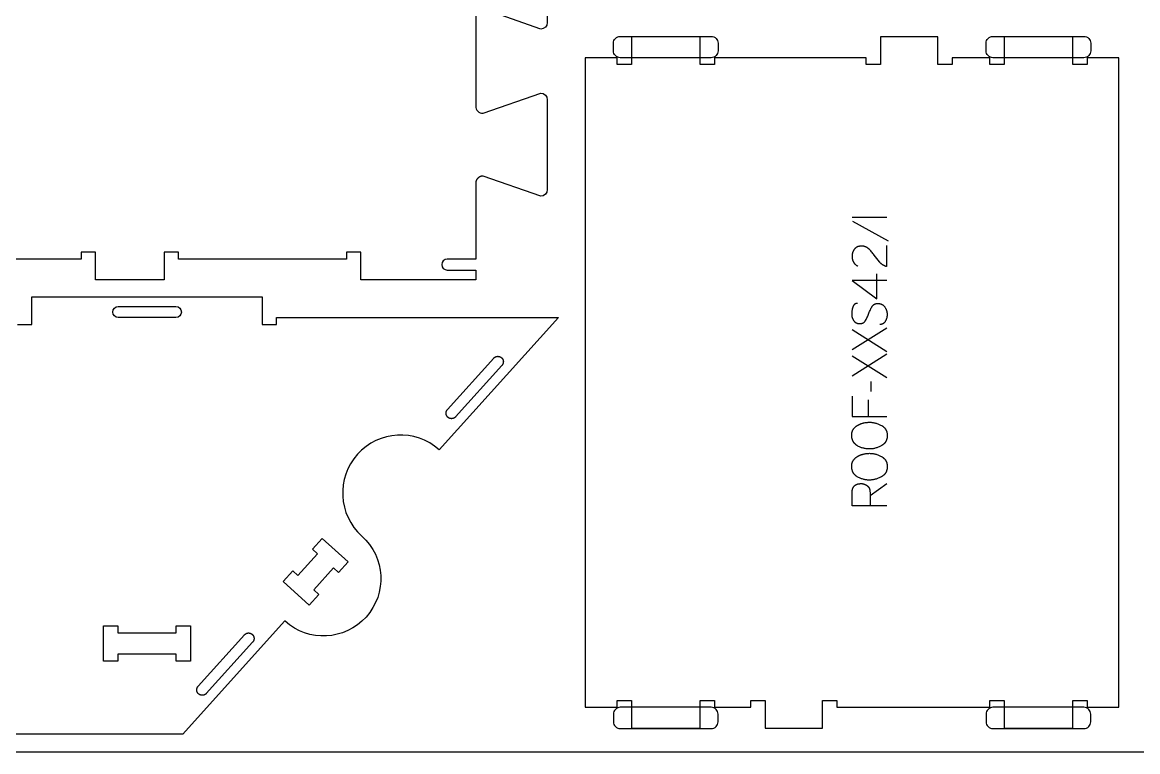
# Model space of a CAD drawing. Extents: x -20252 to -17068, y -84343 to -75479.
# Drawn here: x -18698 to -17731, y -78723 to -78090 of the extents above; entities that cross this region are included whole.
import ezdxf

# ---------------------------------------------------------------- set-up
doc = ezdxf.new("R2010")
doc.units = 0
for name, color, linetype in [('0_SHEET_SPRUCEPLY_2440X122', 1, 'CONTINUOUS'), ('1_ANYTOOL_1MMDEEP_LABELS_S', 2, 'CONTINUOUS'), ('3_ANYTOOL_CUTTHROUGH_INSID', 4, 'CONTINUOUS'), ('4_ANYTOOL_CUTTHROUGH_OUTSI', 5, 'CONTINUOUS'), ('5_ANYTOOL_HALF_MILL_9MM_IN', 3, 'CONTINUOUS')]:
    doc.layers.add(name, color=color, linetype=linetype)

msp = doc.modelspace()

# ---------------------------------------------------------------- linework, layer by layer
at = {"layer": '0_SHEET_SPRUCEPLY_2440X122'}
msp.add_lwpolyline([(-19879.92, -77502.96), (-19879.92, -78722.96), (-17439.92, -78722.96), (-17439.92, -77502.96)], close=True, dxfattribs=at)
at = {"layer": '1_ANYTOOL_1MMDEEP_LABELS_S'}
for points in [[(-17978.76, -78259.2), (-17948.76, -78259.2)], [(-17978.29, -78262.71), (-17947.52, -78279.9)], [(-17948.81, -78283.93), (-17948.85, -78302.23), (-17949.3, -78302.08), (-17949.53, -78302), (-17949.75, -78301.92), (-17949.97, -78301.83), (-17950.19, -78301.74), (-17950.4, -78301.65), (-17950.61, -78301.55), (-17950.82, -78301.45), (-17951.03, -78301.35), (-17951.24, -78301.24), (-17951.44, -78301.13), (-17951.64, -78301.02), (-17951.84, -78300.9), (-17952.04, -78300.78), (-17952.23, -78300.66), (-17952.42, -78300.53), (-17952.61, -78300.4), (-17952.79, -78300.26), (-17952.98, -78300.12), (-17953.16, -78299.98), (-17953.34, -78299.83), (-17953.52, -78299.68), (-17953.69, -78299.53), (-17953.86, -78299.37), (-17954.03, -78299.21), (-17954.2, -78299.05), (-17954.36, -78298.88), (-17954.53, -78298.71), (-17954.69, -78298.54), (-17955, -78298.18), (-17956.22, -78296.7), (-17957.4, -78295.21), (-17958.56, -78293.7), (-17959.69, -78292.18), (-17960.25, -78291.42), (-17960.82, -78290.69), (-17961.4, -78289.98), (-17961.98, -78289.29), (-17962.58, -78288.62), (-17963.18, -78287.98), (-17963.79, -78287.35), (-17964.41, -78286.75), (-17964.56, -78286.61), (-17964.72, -78286.47), (-17964.88, -78286.33), (-17965.04, -78286.2), (-17965.21, -78286.08), (-17965.38, -78285.95), (-17965.55, -78285.84), (-17965.72, -78285.72), (-17965.9, -78285.61), (-17966.07, -78285.51), (-17966.25, -78285.41), (-17966.43, -78285.32), (-17966.62, -78285.23), (-17966.8, -78285.14), (-17966.99, -78285.06), (-17967.18, -78284.99), (-17967.37, -78284.91), (-17967.57, -78284.85), (-17967.77, -78284.79), (-17967.96, -78284.73), (-17968.17, -78284.68), (-17968.37, -78284.63), (-17968.58, -78284.58), (-17968.78, -78284.54), (-17969, -78284.51), (-17969.21, -78284.48), (-17969.42, -78284.45), (-17969.64, -78284.43), (-17969.86, -78284.42), (-17970.08, -78284.41), (-17970.31, -78284.4), (-17970.53, -78284.4), (-17970.78, -78284.4), (-17971.03, -78284.41), (-17971.27, -78284.42), (-17971.51, -78284.44), (-17971.75, -78284.46), (-17971.98, -78284.49), (-17972.2, -78284.52), (-17972.43, -78284.56), (-17972.65, -78284.6), (-17972.86, -78284.64), (-17973.08, -78284.7), (-17973.28, -78284.75), (-17973.49, -78284.81), (-17973.69, -78284.88), (-17973.89, -78284.95), (-17974.08, -78285.03), (-17974.27, -78285.11), (-17974.46, -78285.2), (-17974.64, -78285.29), (-17974.82, -78285.38), (-17974.99, -78285.49), (-17975.16, -78285.59), (-17975.33, -78285.7), (-17975.49, -78285.82), (-17975.65, -78285.94), (-17975.81, -78286.07), (-17975.96, -78286.2), (-17976.11, -78286.33), (-17976.25, -78286.47), (-17976.39, -78286.62), (-17976.53, -78286.77), (-17976.66, -78286.93), (-17976.79, -78287.08), (-17976.92, -78287.25), (-17977.04, -78287.41), (-17977.15, -78287.58), (-17977.27, -78287.75), (-17977.38, -78287.92), (-17977.48, -78288.1), (-17977.58, -78288.27), (-17977.68, -78288.45), (-17977.77, -78288.64), (-17977.86, -78288.82), (-17977.94, -78289.01), (-17978.02, -78289.2), (-17978.1, -78289.39), (-17978.17, -78289.59), (-17978.24, -78289.79), (-17978.3, -78289.99), (-17978.36, -78290.19), (-17978.42, -78290.4), (-17978.47, -78290.61), (-17978.51, -78290.82), (-17978.56, -78291.03), (-17978.6, -78291.25), (-17978.63, -78291.47), (-17978.66, -78291.69), (-17978.69, -78291.91), (-17978.71, -78292.14), (-17978.73, -78292.37), (-17978.74, -78292.6), (-17978.75, -78292.83), (-17978.76, -78293.31), (-17978.76, -78293.68), (-17978.74, -78294.04), (-17978.72, -78294.39), (-17978.68, -78294.74), (-17978.64, -78295.08), (-17978.58, -78295.41), (-17978.52, -78295.74), (-17978.44, -78296.06), (-17978.36, -78296.37), (-17978.31, -78296.53), (-17978.26, -78296.68), (-17978.21, -78296.83), (-17978.16, -78296.98), (-17978.1, -78297.13), (-17978.05, -78297.28), (-17977.98, -78297.42), (-17977.92, -78297.57), (-17977.85, -78297.71), (-17977.79, -78297.85), (-17977.72, -78297.98), (-17977.64, -78298.12), (-17977.57, -78298.26), (-17977.49, -78298.39), (-17977.41, -78298.52), (-17977.32, -78298.65), (-17977.24, -78298.78), (-17977.15, -78298.91), (-17977.06, -78299.03), (-17976.96, -78299.16), (-17976.87, -78299.28), (-17976.77, -78299.4), (-17976.67, -78299.52), (-17976.57, -78299.63), (-17976.46, -78299.75), (-17976.35, -78299.86), (-17976.24, -78299.98), (-17976.13, -78300.09), (-17976.01, -78300.2), (-17975.89, -78300.3), (-17975.77, -78300.41), (-17975.65, -78300.51), (-17975.4, -78300.72), (-17975.13, -78300.91), (-17974.86, -78301.1), (-17974.57, -78301.29), (-17974.28, -78301.46), (-17973.98, -78301.63), (-17973.66, -78301.8)], [(-17948.76, -78314.14), (-17978.81, -78314.1), (-17957.42, -78330.13)], [(-17957.42, -78330.13), (-17957.42, -78308.35)], [(-17974.18, -78334.15), (-17974.36, -78334.16), (-17974.46, -78334.16), (-17974.55, -78334.17), (-17974.64, -78334.17), (-17974.73, -78334.18), (-17974.82, -78334.19), (-17974.9, -78334.21), (-17974.99, -78334.22), (-17975.08, -78334.23), (-17975.16, -78334.25), (-17975.24, -78334.27), (-17975.33, -78334.29), (-17975.41, -78334.31), (-17975.49, -78334.33), (-17975.57, -78334.36), (-17975.65, -78334.39), (-17975.72, -78334.41), (-17975.8, -78334.44), (-17975.87, -78334.47), (-17975.95, -78334.51), (-17976.02, -78334.54), (-17976.09, -78334.58), (-17976.16, -78334.62), (-17976.23, -78334.65), (-17976.3, -78334.7), (-17976.37, -78334.74), (-17976.44, -78334.78), (-17976.5, -78334.83), (-17976.57, -78334.87), (-17976.63, -78334.92), (-17976.69, -78334.97), (-17976.76, -78335.03), (-17976.82, -78335.08), (-17976.88, -78335.13), (-17976.94, -78335.19), (-17976.99, -78335.25), (-17977.05, -78335.31), (-17977.11, -78335.37), (-17977.16, -78335.43), (-17977.21, -78335.5), (-17977.27, -78335.57), (-17977.32, -78335.63), (-17977.37, -78335.7), (-17977.42, -78335.78), (-17977.47, -78335.85), (-17977.51, -78335.92), (-17977.56, -78336), (-17977.61, -78336.08), (-17977.65, -78336.16), (-17977.69, -78336.24), (-17977.74, -78336.32), (-17977.82, -78336.49), (-17977.89, -78336.66), (-17977.97, -78336.85), (-17978.04, -78337.04), (-17978.1, -78337.23), (-17978.16, -78337.43), (-17978.38, -78338.25), (-17978.57, -78339.04), (-17978.74, -78339.83), (-17978.87, -78340.6), (-17978.92, -78340.98), (-17978.97, -78341.36), (-17979.01, -78341.73), (-17979.05, -78342.1), (-17979.07, -78342.46), (-17979.09, -78342.83), (-17979.1, -78343.18), (-17979.11, -78343.54), (-17979.1, -78343.73), (-17979.1, -78343.93), (-17979.09, -78344.12), (-17979.08, -78344.31), (-17979.06, -78344.5), (-17979.04, -78344.69), (-17979.02, -78344.88), (-17978.99, -78345.06), (-17978.96, -78345.25), (-17978.93, -78345.43), (-17978.89, -78345.61), (-17978.85, -78345.8), (-17978.8, -78345.98), (-17978.76, -78346.15), (-17978.71, -78346.33), (-17978.65, -78346.51), (-17978.59, -78346.68), (-17978.53, -78346.86), (-17978.46, -78347.03), (-17978.39, -78347.2), (-17978.32, -78347.37), (-17978.24, -78347.54), (-17978.16, -78347.71), (-17978.08, -78347.87), (-17977.99, -78348.04), (-17977.9, -78348.2), (-17977.81, -78348.36), (-17977.71, -78348.52), (-17977.61, -78348.68), (-17977.5, -78348.84), (-17977.4, -78349), (-17977.28, -78349.15), (-17977.17, -78349.31), (-17977.05, -78349.46), (-17976.93, -78349.6), (-17976.8, -78349.74), (-17976.68, -78349.87), (-17976.55, -78350), (-17976.41, -78350.12), (-17976.28, -78350.24), (-17976.14, -78350.36), (-17975.99, -78350.47), (-17975.85, -78350.57), (-17975.7, -78350.67), (-17975.55, -78350.76), (-17975.39, -78350.85), (-17975.23, -78350.94), (-17975.07, -78351.02), (-17974.91, -78351.09), (-17974.74, -78351.16), (-17974.57, -78351.23), (-17974.4, -78351.29), (-17974.22, -78351.35), (-17974.04, -78351.4), (-17973.86, -78351.44), (-17973.67, -78351.48), (-17973.48, -78351.52), (-17973.29, -78351.55), (-17973.1, -78351.58), (-17972.9, -78351.6), (-17972.7, -78351.62), (-17972.49, -78351.63), (-17972.29, -78351.64), (-17972.08, -78351.64), (-17971.86, -78351.64), (-17971.65, -78351.63), (-17971.44, -78351.62), (-17971.24, -78351.6), (-17971.04, -78351.57), (-17970.84, -78351.54), (-17970.65, -78351.5), (-17970.46, -78351.46), (-17970.27, -78351.42), (-17970.09, -78351.36), (-17969.91, -78351.31), (-17969.74, -78351.24), (-17969.65, -78351.21), (-17969.57, -78351.17), (-17969.48, -78351.14), (-17969.4, -78351.1), (-17969.32, -78351.06), (-17969.24, -78351.02), (-17969.16, -78350.98), (-17969.08, -78350.93), (-17969, -78350.89), (-17968.92, -78350.84), (-17968.84, -78350.79), (-17968.77, -78350.74), (-17968.69, -78350.69), (-17968.62, -78350.64), (-17968.55, -78350.59), (-17968.47, -78350.54), (-17968.4, -78350.48), (-17968.33, -78350.42), (-17968.26, -78350.36), (-17968.19, -78350.3), (-17968.13, -78350.24), (-17968.06, -78350.18), (-17968, -78350.11), (-17967.93, -78350.05), (-17967.8, -78349.91), (-17967.68, -78349.77), (-17967.56, -78349.63), (-17967.45, -78349.47), (-17967.33, -78349.32), (-17967.23, -78349.15), (-17967.12, -78348.99), (-17967.02, -78348.81), (-17966.63, -78348.1), (-17966.25, -78347.36), (-17965.88, -78346.62), (-17965.52, -78345.85), (-17965.18, -78345.07), (-17964.85, -78344.28), (-17964.52, -78343.47), (-17964.21, -78342.64), (-17963.9, -78341.81), (-17963.57, -78341.01), (-17963.23, -78340.22), (-17962.87, -78339.46), (-17962.49, -78338.71), (-17962.1, -78337.99), (-17961.7, -78337.28), (-17961.28, -78336.6), (-17961.17, -78336.43), (-17961.05, -78336.27), (-17960.94, -78336.12), (-17960.88, -78336.04), (-17960.82, -78335.97), (-17960.75, -78335.9), (-17960.69, -78335.83), (-17960.63, -78335.76), (-17960.56, -78335.69), (-17960.5, -78335.62), (-17960.43, -78335.56), (-17960.36, -78335.5), (-17960.29, -78335.43), (-17960.22, -78335.37), (-17960.15, -78335.32), (-17960.08, -78335.26), (-17960.01, -78335.2), (-17959.93, -78335.15), (-17959.86, -78335.1), (-17959.78, -78335.04), (-17959.71, -78334.99), (-17959.63, -78334.95), (-17959.55, -78334.9), (-17959.47, -78334.85), (-17959.39, -78334.81), (-17959.31, -78334.77), (-17959.23, -78334.73), (-17959.14, -78334.69), (-17959.06, -78334.65), (-17958.97, -78334.61), (-17958.89, -78334.58), (-17958.8, -78334.54), (-17958.71, -78334.51), (-17958.62, -78334.48), (-17958.53, -78334.45), (-17958.44, -78334.42), (-17958.35, -78334.39), (-17958.16, -78334.35), (-17957.97, -78334.3), (-17957.77, -78334.27), (-17957.57, -78334.23), (-17957.37, -78334.21), (-17957.16, -78334.19), (-17956.95, -78334.18), (-17956.73, -78334.17), (-17956.52, -78334.17), (-17956.29, -78334.17), (-17956.06, -78334.18), (-17955.83, -78334.2), (-17955.6, -78334.22), (-17955.38, -78334.24), (-17955.15, -78334.28), (-17954.93, -78334.31), (-17954.72, -78334.35), (-17954.5, -78334.4), (-17954.29, -78334.45), (-17954.09, -78334.51), (-17953.89, -78334.57), (-17953.69, -78334.64), (-17953.5, -78334.71), (-17953.31, -78334.78), (-17953.12, -78334.87), (-17952.94, -78334.95), (-17952.76, -78335.04), (-17952.58, -78335.14), (-17952.41, -78335.24), (-17952.24, -78335.35), (-17952.08, -78335.46), (-17951.92, -78335.58), (-17951.76, -78335.7), (-17951.61, -78335.82), (-17951.46, -78335.96), (-17951.31, -78336.09), (-17951.17, -78336.24), (-17951.03, -78336.38), (-17950.9, -78336.53), (-17950.77, -78336.69), (-17950.64, -78336.85), (-17950.52, -78337.02), (-17950.4, -78337.19), (-17950.28, -78337.37), (-17950.06, -78337.73), (-17949.86, -78338.09), (-17949.66, -78338.46), (-17949.48, -78338.83), (-17949.32, -78339.21), (-17949.17, -78339.59), (-17949.1, -78339.78), (-17949.03, -78339.97), (-17948.97, -78340.16), (-17948.91, -78340.35), (-17948.85, -78340.55), (-17948.8, -78340.74), (-17948.75, -78340.94), (-17948.7, -78341.13), (-17948.66, -78341.33), (-17948.62, -78341.53), (-17948.58, -78341.73), (-17948.55, -78341.93), (-17948.52, -78342.13), (-17948.5, -78342.33), (-17948.46, -78342.74), (-17948.43, -78343.15), (-17948.42, -78343.56), (-17948.42, -78343.97), (-17948.43, -78344.38), (-17948.46, -78344.79), (-17948.5, -78345.19), (-17948.55, -78345.58), (-17948.62, -78345.97), (-17948.69, -78346.36), (-17948.78, -78346.74), (-17948.89, -78347.11), (-17949, -78347.49), (-17949.13, -78347.85), (-17949.27, -78348.22), (-17949.43, -78348.58), (-17949.59, -78348.93), (-17949.77, -78349.28), (-17949.96, -78349.63), (-17950.06, -78349.79), (-17950.17, -78349.96), (-17950.27, -78350.12), (-17950.38, -78350.27), (-17950.49, -78350.42), (-17950.61, -78350.56), (-17950.73, -78350.69), (-17950.85, -78350.83), (-17950.97, -78350.95), (-17951.1, -78351.07), (-17951.23, -78351.19), (-17951.36, -78351.3), (-17951.43, -78351.35), (-17951.5, -78351.4), (-17951.57, -78351.45), (-17951.64, -78351.5), (-17951.71, -78351.55), (-17951.78, -78351.59), (-17951.85, -78351.64), (-17951.92, -78351.68), (-17952, -78351.72), (-17952.07, -78351.77), (-17952.15, -78351.81), (-17952.22, -78351.84), (-17952.3, -78351.88), (-17952.37, -78351.92), (-17952.45, -78351.95), (-17952.53, -78351.98), (-17952.61, -78352.01), (-17952.69, -78352.04), (-17952.77, -78352.07), (-17952.85, -78352.1), (-17953.02, -78352.15), (-17953.18, -78352.2), (-17953.36, -78352.24), (-17953.53, -78352.27), (-17953.71, -78352.3), (-17953.89, -78352.33), (-17954.07, -78352.34), (-17954.25, -78352.36), (-17954.44, -78352.37), (-17954.63, -78352.37)], [(-17948.76, -78355.54), (-17978.76, -78374.48)], [(-17978.76, -78356.78), (-17948.76, -78375.68)], [(-17948.76, -78378.25), (-17978.76, -78397.2)], [(-17978.76, -78379.5), (-17948.76, -78398.4)], [(-17962.65, -78401.83), (-17962.56, -78410.61)], [(-17978.76, -78414.47), (-17978.76, -78432.13), (-17948.76, -78432.13)], [(-17964.79, -78417.64), (-17964.79, -78432.13)], [(-17948.76, -78509.74), (-17978.76, -78509.74), (-17978.76, -78498.38), (-17978.75, -78497.89), (-17978.73, -78497.42), (-17978.71, -78497.19), (-17978.69, -78496.96), (-17978.67, -78496.73), (-17978.64, -78496.51), (-17978.61, -78496.3), (-17978.57, -78496.09), (-17978.53, -78495.88), (-17978.49, -78495.67), (-17978.44, -78495.47), (-17978.39, -78495.28), (-17978.33, -78495.08), (-17978.27, -78494.9), (-17978.21, -78494.71), (-17978.14, -78494.53), (-17978.07, -78494.35), (-17978, -78494.18), (-17977.92, -78494.01), (-17977.84, -78493.84), (-17977.75, -78493.68), (-17977.66, -78493.53), (-17977.57, -78493.37), (-17977.47, -78493.22), (-17977.37, -78493.08), (-17977.26, -78492.93), (-17977.15, -78492.8), (-17977.04, -78492.66), (-17976.92, -78492.53), (-17976.8, -78492.4), (-17976.68, -78492.28), (-17976.55, -78492.16), (-17976.42, -78492.05), (-17976.28, -78491.94), (-17976.14, -78491.83), (-17976, -78491.73), (-17975.85, -78491.63), (-17975.7, -78491.53), (-17975.54, -78491.44), (-17975.38, -78491.35), (-17975.22, -78491.27), (-17975.06, -78491.19), (-17974.89, -78491.11), (-17974.71, -78491.04), (-17974.53, -78490.97), (-17974.35, -78490.91), (-17974.17, -78490.85), (-17973.98, -78490.79), (-17973.78, -78490.74), (-17973.58, -78490.69), (-17973.38, -78490.65), (-17973.18, -78490.61), (-17972.97, -78490.57), (-17972.76, -78490.54), (-17972.54, -78490.51), (-17972.32, -78490.48), (-17972.1, -78490.46), (-17971.87, -78490.44), (-17971.4, -78490.42), (-17970.92, -78490.41), (-17970.74, -78490.41), (-17970.57, -78490.42), (-17970.39, -78490.43), (-17970.22, -78490.44), (-17970.05, -78490.45), (-17969.88, -78490.47), (-17969.7, -78490.5), (-17969.53, -78490.52), (-17969.37, -78490.55), (-17969.2, -78490.59), (-17969.03, -78490.62), (-17968.86, -78490.66), (-17968.7, -78490.7), (-17968.53, -78490.75), (-17968.37, -78490.8), (-17968.21, -78490.86), (-17968.05, -78490.91), (-17967.89, -78490.97), (-17967.73, -78491.04), (-17967.57, -78491.11), (-17967.41, -78491.18), (-17967.25, -78491.25), (-17967.1, -78491.33), (-17966.94, -78491.41), (-17966.79, -78491.5), (-17966.63, -78491.59), (-17966.48, -78491.68), (-17966.33, -78491.77), (-17966.18, -78491.87), (-17966.03, -78491.97), (-17965.88, -78492.08), (-17965.73, -78492.19), (-17965.59, -78492.3), (-17965.45, -78492.42), (-17965.31, -78492.53), (-17965.18, -78492.65), (-17965.05, -78492.78), (-17964.93, -78492.9), (-17964.81, -78493.03), (-17964.7, -78493.16), (-17964.59, -78493.29), (-17964.48, -78493.42), (-17964.38, -78493.56), (-17964.29, -78493.7), (-17964.19, -78493.84), (-17964.11, -78493.98), (-17964.02, -78494.13), (-17963.94, -78494.27), (-17963.87, -78494.42), (-17963.8, -78494.58), (-17963.74, -78494.73), (-17963.67, -78494.89), (-17963.62, -78495.05), (-17963.57, -78495.21), (-17963.52, -78495.38), (-17963.48, -78495.54), (-17963.44, -78495.71), (-17963.4, -78495.89), (-17963.37, -78496.06), (-17963.35, -78496.24), (-17963.33, -78496.42), (-17963.31, -78496.6), (-17963.3, -78496.78), (-17963.23, -78498.7), (-17963.21, -78500.74), (-17963.21, -78509.7)], [(-17963.21, -78500.74), (-17948.72, -78490.28)]]:
    msp.add_lwpolyline(points, dxfattribs=at)
for points in [[(-17979.11, -78448.33), (-17979.1, -78447.95), (-17979.08, -78447.59), (-17979.05, -78447.23), (-17979.01, -78446.88), (-17978.99, -78446.71), (-17978.96, -78446.54), (-17978.93, -78446.37), (-17978.9, -78446.2), (-17978.86, -78446.04), (-17978.82, -78445.87), (-17978.78, -78445.71), (-17978.74, -78445.55), (-17978.69, -78445.39), (-17978.64, -78445.24), (-17978.58, -78445.08), (-17978.53, -78444.93), (-17978.47, -78444.78), (-17978.41, -78444.63), (-17978.34, -78444.48), (-17978.27, -78444.33), (-17978.2, -78444.19), (-17978.13, -78444.04), (-17978.05, -78443.9), (-17977.97, -78443.76), (-17977.89, -78443.63), (-17977.81, -78443.49), (-17977.72, -78443.36), (-17977.63, -78443.23), (-17977.44, -78442.97), (-17977.24, -78442.71), (-17977.04, -78442.46), (-17976.84, -78442.22), (-17976.63, -78441.99), (-17976.41, -78441.76), (-17976.18, -78441.53), (-17975.95, -78441.31), (-17975.71, -78441.1), (-17975.47, -78440.89), (-17975.22, -78440.69), (-17974.96, -78440.5), (-17974.7, -78440.31), (-17974.43, -78440.12), (-17974.16, -78439.95), (-17973.88, -78439.78), (-17973.59, -78439.61), (-17973.3, -78439.45), (-17973.01, -78439.3), (-17972.71, -78439.15), (-17972.41, -78439), (-17972.11, -78438.87), (-17971.8, -78438.73), (-17971.49, -78438.61), (-17971.17, -78438.49), (-17970.85, -78438.37), (-17970.53, -78438.26), (-17970.2, -78438.16), (-17969.87, -78438.06), (-17969.54, -78437.97), (-17969.2, -78437.88), (-17968.86, -78437.8), (-17968.18, -78437.66), (-17967.5, -78437.53), (-17966.84, -78437.43), (-17966.17, -78437.34), (-17965.52, -78437.27), (-17964.87, -78437.22), (-17964.23, -78437.19), (-17963.59, -78437.18), (-17962.95, -78437.19), (-17962.32, -78437.23), (-17961.68, -78437.28), (-17961.04, -78437.36), (-17960.4, -78437.45), (-17959.77, -78437.57), (-17959.13, -78437.71), (-17958.49, -78437.87), (-17957.85, -78438.06), (-17957.22, -78438.26), (-17956.58, -78438.49), (-17955.94, -78438.74), (-17955.3, -78439.01), (-17954.67, -78439.3), (-17954.03, -78439.61), (-17953.39, -78439.95), (-17953.08, -78440.12), (-17952.77, -78440.31), (-17952.48, -78440.49), (-17952.2, -78440.69), (-17951.92, -78440.89), (-17951.66, -78441.1), (-17951.4, -78441.31), (-17951.16, -78441.53), (-17951.04, -78441.64), (-17950.93, -78441.75), (-17950.81, -78441.87), (-17950.7, -78441.99), (-17950.59, -78442.1), (-17950.49, -78442.22), (-17950.38, -78442.35), (-17950.28, -78442.47), (-17950.18, -78442.59), (-17950.09, -78442.72), (-17950, -78442.85), (-17949.9, -78442.98), (-17949.82, -78443.11), (-17949.73, -78443.24), (-17949.65, -78443.37), (-17949.57, -78443.51), (-17949.49, -78443.65), (-17949.41, -78443.79), (-17949.34, -78443.93), (-17949.27, -78444.07), (-17949.2, -78444.21), (-17949.13, -78444.36), (-17949.07, -78444.5), (-17949.01, -78444.65), (-17948.95, -78444.8), (-17948.89, -78444.95), (-17948.84, -78445.1), (-17948.79, -78445.26), (-17948.69, -78445.57), (-17948.61, -78445.89), (-17948.54, -78446.22), (-17948.47, -78446.55), (-17948.42, -78446.88), (-17948.37, -78447.23), (-17948.34, -78447.58), (-17948.31, -78447.94), (-17948.3, -78448.3), (-17948.29, -78448.67), (-17948.3, -78449.05), (-17948.31, -78449.43), (-17948.34, -78449.8), (-17948.37, -78450.16), (-17948.42, -78450.51), (-17948.47, -78450.86), (-17948.54, -78451.21), (-17948.62, -78451.54), (-17948.7, -78451.87), (-17948.8, -78452.19), (-17948.85, -78452.35), (-17948.9, -78452.51), (-17948.96, -78452.66), (-17949.02, -78452.82), (-17949.08, -78452.97), (-17949.15, -78453.12), (-17949.21, -78453.27), (-17949.28, -78453.42), (-17949.36, -78453.56), (-17949.43, -78453.71), (-17949.51, -78453.85), (-17949.59, -78453.99), (-17949.67, -78454.13), (-17949.75, -78454.26), (-17949.84, -78454.4), (-17949.93, -78454.53), (-17950.02, -78454.67), (-17950.12, -78454.8), (-17950.22, -78454.92), (-17950.32, -78455.05), (-17950.42, -78455.18), (-17950.52, -78455.3), (-17950.63, -78455.42), (-17950.74, -78455.54), (-17950.85, -78455.66), (-17950.97, -78455.78), (-17951.09, -78455.9), (-17951.21, -78456.01), (-17951.33, -78456.12), (-17951.46, -78456.23), (-17951.71, -78456.45), (-17951.98, -78456.66), (-17952.26, -78456.86), (-17952.55, -78457.06), (-17952.85, -78457.25), (-17953.16, -78457.43), (-17953.48, -78457.6), (-17954.13, -78457.94), (-17954.77, -78458.25), (-17955.42, -78458.54), (-17956.07, -78458.81), (-17956.72, -78459.06), (-17957.37, -78459.29), (-17958.02, -78459.49), (-17958.67, -78459.68), (-17959.32, -78459.84), (-17959.98, -78459.98), (-17960.63, -78460.1), (-17961.28, -78460.2), (-17961.93, -78460.27), (-17962.58, -78460.33), (-17963.24, -78460.36), (-17963.89, -78460.37), (-17964.58, -78460.36), (-17965.27, -78460.32), (-17965.95, -78460.27), (-17966.63, -78460.19), (-17967.3, -78460.09), (-17967.96, -78459.96), (-17968.62, -78459.81), (-17969.27, -78459.65), (-17969.92, -78459.45), (-17970.56, -78459.24), (-17971.2, -78459), (-17971.83, -78458.74), (-17972.45, -78458.46), (-17973.07, -78458.15), (-17973.68, -78457.83), (-17974.28, -78457.48), (-17974.58, -78457.29), (-17974.87, -78457.1), (-17975.15, -78456.9), (-17975.41, -78456.7), (-17975.67, -78456.49), (-17975.92, -78456.27), (-17976.16, -78456.05), (-17976.39, -78455.82), (-17976.51, -78455.7), (-17976.61, -78455.58), (-17976.72, -78455.46), (-17976.83, -78455.34), (-17976.93, -78455.21), (-17977.03, -78455.09), (-17977.13, -78454.96), (-17977.22, -78454.83), (-17977.31, -78454.7), (-17977.41, -78454.57), (-17977.49, -78454.44), (-17977.58, -78454.3), (-17977.66, -78454.16), (-17977.74, -78454.02), (-17977.82, -78453.88), (-17977.9, -78453.74), (-17977.97, -78453.6), (-17978.05, -78453.45), (-17978.18, -78453.16), (-17978.31, -78452.85), (-17978.43, -78452.55), (-17978.54, -78452.23), (-17978.63, -78451.91), (-17978.72, -78451.58), (-17978.8, -78451.24), (-17978.87, -78450.9), (-17978.94, -78450.55), (-17978.99, -78450.2), (-17979.03, -78449.84), (-17979.06, -78449.47), (-17979.09, -78449.09), (-17979.1, -78448.71)], [(-17979.11, -78475.28), (-17979.1, -78474.91), (-17979.08, -78474.55), (-17979.05, -78474.19), (-17979.01, -78473.84), (-17978.99, -78473.67), (-17978.96, -78473.5), (-17978.93, -78473.33), (-17978.9, -78473.16), (-17978.86, -78472.99), (-17978.82, -78472.83), (-17978.78, -78472.67), (-17978.74, -78472.51), (-17978.69, -78472.35), (-17978.64, -78472.19), (-17978.58, -78472.04), (-17978.53, -78471.88), (-17978.47, -78471.73), (-17978.41, -78471.58), (-17978.34, -78471.44), (-17978.27, -78471.29), (-17978.2, -78471.14), (-17978.13, -78471), (-17978.05, -78470.86), (-17977.97, -78470.72), (-17977.89, -78470.58), (-17977.81, -78470.45), (-17977.72, -78470.31), (-17977.63, -78470.18), (-17977.44, -78469.92), (-17977.24, -78469.67), (-17977.04, -78469.42), (-17976.84, -78469.18), (-17976.63, -78468.94), (-17976.41, -78468.71), (-17976.18, -78468.49), (-17975.95, -78468.27), (-17975.71, -78468.06), (-17975.47, -78467.85), (-17975.22, -78467.65), (-17974.96, -78467.45), (-17974.7, -78467.27), (-17974.43, -78467.08), (-17974.16, -78466.9), (-17973.88, -78466.73), (-17973.59, -78466.57), (-17973.3, -78466.41), (-17973.01, -78466.25), (-17972.71, -78466.1), (-17972.41, -78465.96), (-17972.11, -78465.82), (-17971.8, -78465.69), (-17971.49, -78465.56), (-17971.17, -78465.44), (-17970.85, -78465.33), (-17970.53, -78465.22), (-17970.2, -78465.12), (-17969.87, -78465.02), (-17969.54, -78464.93), (-17969.2, -78464.84), (-17968.86, -78464.76), (-17968.18, -78464.62), (-17967.5, -78464.49), (-17966.84, -78464.38), (-17966.17, -78464.3), (-17965.52, -78464.23), (-17964.87, -78464.18), (-17964.23, -78464.15), (-17963.59, -78464.14), (-17962.95, -78464.15), (-17962.32, -78464.18), (-17961.68, -78464.24), (-17961.04, -78464.31), (-17960.4, -78464.41), (-17959.77, -78464.53), (-17959.13, -78464.67), (-17958.49, -78464.83), (-17957.85, -78465.01), (-17957.22, -78465.22), (-17956.58, -78465.45), (-17955.94, -78465.69), (-17955.3, -78465.96), (-17954.67, -78466.26), (-17954.03, -78466.57), (-17953.39, -78466.9), (-17953.08, -78467.08), (-17952.77, -78467.26), (-17952.48, -78467.45), (-17952.2, -78467.65), (-17951.92, -78467.85), (-17951.66, -78468.05), (-17951.4, -78468.27), (-17951.16, -78468.49), (-17951.04, -78468.6), (-17950.93, -78468.71), (-17950.81, -78468.83), (-17950.7, -78468.94), (-17950.59, -78469.06), (-17950.49, -78469.18), (-17950.38, -78469.3), (-17950.28, -78469.43), (-17950.18, -78469.55), (-17950.09, -78469.68), (-17950, -78469.8), (-17949.9, -78469.93), (-17949.82, -78470.06), (-17949.73, -78470.2), (-17949.65, -78470.33), (-17949.57, -78470.47), (-17949.49, -78470.6), (-17949.41, -78470.74), (-17949.34, -78470.88), (-17949.27, -78471.02), (-17949.2, -78471.17), (-17949.13, -78471.31), (-17949.07, -78471.46), (-17949.01, -78471.61), (-17948.95, -78471.76), (-17948.89, -78471.91), (-17948.84, -78472.06), (-17948.79, -78472.21), (-17948.69, -78472.53), (-17948.61, -78472.85), (-17948.54, -78473.17), (-17948.47, -78473.5), (-17948.42, -78473.84), (-17948.37, -78474.19), (-17948.34, -78474.54), (-17948.31, -78474.89), (-17948.3, -78475.26), (-17948.29, -78475.63), (-17948.3, -78476.01), (-17948.31, -78476.38), (-17948.34, -78476.75), (-17948.37, -78477.12), (-17948.42, -78477.47), (-17948.47, -78477.82), (-17948.54, -78478.16), (-17948.62, -78478.5), (-17948.7, -78478.83), (-17948.8, -78479.15), (-17948.85, -78479.31), (-17948.9, -78479.47), (-17948.96, -78479.62), (-17949.02, -78479.78), (-17949.08, -78479.93), (-17949.15, -78480.08), (-17949.21, -78480.23), (-17949.28, -78480.37), (-17949.36, -78480.52), (-17949.43, -78480.66), (-17949.51, -78480.8), (-17949.59, -78480.95), (-17949.67, -78481.08), (-17949.75, -78481.22), (-17949.84, -78481.36), (-17949.93, -78481.49), (-17950.02, -78481.62), (-17950.12, -78481.75), (-17950.22, -78481.88), (-17950.32, -78482.01), (-17950.42, -78482.13), (-17950.52, -78482.26), (-17950.63, -78482.38), (-17950.74, -78482.5), (-17950.85, -78482.62), (-17950.97, -78482.74), (-17951.09, -78482.85), (-17951.21, -78482.97), (-17951.33, -78483.08), (-17951.46, -78483.19), (-17951.71, -78483.4), (-17951.98, -78483.61), (-17952.26, -78483.82), (-17952.55, -78484.01), (-17952.85, -78484.2), (-17953.16, -78484.39), (-17953.48, -78484.56), (-17954.13, -78484.9), (-17954.77, -78485.21), (-17955.42, -78485.5), (-17956.07, -78485.77), (-17956.72, -78486.02), (-17957.37, -78486.25), (-17958.02, -78486.45), (-17958.67, -78486.63), (-17959.32, -78486.8), (-17959.98, -78486.94), (-17960.63, -78487.06), (-17961.28, -78487.15), (-17961.93, -78487.23), (-17962.58, -78487.28), (-17963.24, -78487.31), (-17963.89, -78487.33), (-17964.58, -78487.31), (-17965.27, -78487.28), (-17965.95, -78487.22), (-17966.63, -78487.14), (-17967.3, -78487.04), (-17967.96, -78486.92), (-17968.62, -78486.77), (-17969.27, -78486.6), (-17969.92, -78486.41), (-17970.56, -78486.2), (-17971.2, -78485.96), (-17971.83, -78485.7), (-17972.45, -78485.42), (-17973.07, -78485.11), (-17973.68, -78484.78), (-17974.28, -78484.43), (-17974.58, -78484.25), (-17974.87, -78484.06), (-17975.15, -78483.86), (-17975.41, -78483.66), (-17975.67, -78483.45), (-17975.92, -78483.23), (-17976.16, -78483.01), (-17976.39, -78482.78), (-17976.51, -78482.66), (-17976.61, -78482.54), (-17976.72, -78482.42), (-17976.83, -78482.3), (-17976.93, -78482.17), (-17977.03, -78482.05), (-17977.13, -78481.92), (-17977.22, -78481.79), (-17977.31, -78481.66), (-17977.41, -78481.53), (-17977.49, -78481.39), (-17977.58, -78481.26), (-17977.66, -78481.12), (-17977.74, -78480.98), (-17977.82, -78480.84), (-17977.9, -78480.7), (-17977.97, -78480.56), (-17978.05, -78480.41), (-17978.18, -78480.11), (-17978.31, -78479.81), (-17978.43, -78479.5), (-17978.54, -78479.19), (-17978.63, -78478.86), (-17978.72, -78478.54), (-17978.8, -78478.2), (-17978.87, -78477.86), (-17978.94, -78477.51), (-17978.99, -78477.16), (-17979.03, -78476.79), (-17979.06, -78476.43), (-17979.09, -78476.05), (-17979.1, -78475.67)]]:
    msp.add_lwpolyline(points, close=True, dxfattribs=at)
at = {"layer": '3_ANYTOOL_CUTTHROUGH_INSID', "color": 4}
msp.add_lwpolyline([(-18614.84, -78336.82), (-18564.84, -78336.82, -1), (-18564.84, -78346.32), (-18614.84, -78346.32, -1)], format="xyb", close=True, dxfattribs=at)
for points in [[(-18289.32, -78381.57), (-18289.25, -78381.49), (-18289.17, -78381.41), (-18289.1, -78381.34), (-18289.02, -78381.26), (-18288.94, -78381.19), (-18288.86, -78381.12), (-18288.77, -78381.05), (-18288.68, -78380.98), (-18288.59, -78380.91), (-18288.5, -78380.84), (-18288.41, -78380.78), (-18288.31, -78380.72), (-18288.21, -78380.66), (-18288.11, -78380.6), (-18288.01, -78380.54), (-18287.9, -78380.49), (-18287.8, -78380.44), (-18287.69, -78380.39), (-18287.58, -78380.34), (-18287.47, -78380.3), (-18287.35, -78380.26), (-18287.24, -78380.22), (-18287.12, -78380.19), (-18287.01, -78380.15), (-18286.89, -78380.12), (-18286.77, -78380.1), (-18286.65, -78380.07), (-18286.53, -78380.05), (-18286.41, -78380.03), (-18286.28, -78380.02), (-18286.16, -78380.01), (-18286.04, -78380), (-18285.92, -78380), (-18285.79, -78379.99), (-18285.67, -78380), (-18285.55, -78380), (-18285.43, -78380.01), (-18285.3, -78380.02), (-18285.18, -78380.03), (-18285.06, -78380.05), (-18284.94, -78380.07), (-18284.82, -78380.09), (-18284.7, -78380.12), (-18284.59, -78380.15), (-18284.47, -78380.18), (-18284.36, -78380.22), (-18284.25, -78380.25), (-18284.13, -78380.29), (-18284.02, -78380.33), (-18283.92, -78380.38), (-18283.81, -78380.43), (-18283.71, -78380.48), (-18283.6, -78380.53), (-18283.5, -78380.58), (-18283.4, -78380.64), (-18283.31, -78380.69), (-18283.21, -78380.75), (-18283.12, -78380.82), (-18283.03, -78380.88), (-18282.94, -78380.94), (-18282.86, -78381.01), (-18282.77, -78381.08), (-18282.69, -78381.14), (-18282.61, -78381.21), (-18282.53, -78381.29), (-18282.46, -78381.36), (-18282.38, -78381.44), (-18282.31, -78381.51), (-18282.23, -78381.59), (-18282.16, -78381.68), (-18282.09, -78381.76), (-18282.02, -78381.85), (-18281.95, -78381.94), (-18281.89, -78382.03), (-18281.83, -78382.13), (-18281.76, -78382.22), (-18281.7, -78382.32), (-18281.64, -78382.42), (-18281.59, -78382.53), (-18281.54, -78382.63), (-18281.48, -78382.74), (-18281.44, -78382.85), (-18281.39, -78382.96), (-18281.35, -78383.07), (-18281.3, -78383.18), (-18281.27, -78383.3), (-18281.23, -78383.41), (-18281.2, -78383.53), (-18281.17, -78383.65), (-18281.14, -78383.77), (-18281.12, -78383.89), (-18281.1, -78384.01), (-18281.08, -78384.13), (-18281.07, -78384.25), (-18281.05, -78384.37), (-18281.05, -78384.5), (-18281.04, -78384.62), (-18281.04, -78384.74), (-18281.04, -78384.86), (-18281.05, -78384.99), (-18281.05, -78385.11), (-18281.06, -78385.23), (-18281.08, -78385.35), (-18281.1, -78385.47), (-18281.12, -78385.59), (-18281.14, -78385.71), (-18281.17, -78385.83), (-18281.19, -78385.95), (-18281.23, -78386.06), (-18281.26, -78386.18), (-18281.3, -78386.29), (-18281.34, -78386.4), (-18281.38, -78386.51), (-18281.42, -78386.62), (-18281.47, -78386.72), (-18281.52, -78386.83), (-18281.57, -78386.93), (-18281.63, -78387.03), (-18281.68, -78387.13), (-18281.74, -78387.23), (-18281.8, -78387.32), (-18281.86, -78387.41), (-18281.92, -78387.5), (-18281.99, -78387.59), (-18282.05, -78387.68), (-18282.12, -78387.76), (-18282.19, -78387.84), (-18282.26, -78387.92), (-18322.41, -78432.51), (-18322.48, -78432.59), (-18322.55, -78432.67), (-18322.63, -78432.74), (-18322.71, -78432.82), (-18322.79, -78432.89), (-18322.87, -78432.96), (-18322.96, -78433.03), (-18323.05, -78433.1), (-18323.14, -78433.17), (-18323.23, -78433.24), (-18323.32, -78433.3), (-18323.42, -78433.36), (-18323.52, -78433.42), (-18323.62, -78433.48), (-18323.72, -78433.54), (-18323.83, -78433.59), (-18323.93, -78433.64), (-18324.04, -78433.69), (-18324.15, -78433.74), (-18324.26, -78433.78), (-18324.38, -78433.82), (-18324.49, -78433.86), (-18324.61, -78433.89), (-18324.72, -78433.93), (-18324.84, -78433.96), (-18324.96, -78433.98), (-18325.08, -78434.01), (-18325.2, -78434.03), (-18325.32, -78434.04), (-18325.44, -78434.06), (-18325.57, -78434.07), (-18325.69, -78434.08), (-18325.81, -78434.08), (-18325.94, -78434.08), (-18326.06, -78434.08), (-18326.18, -78434.08), (-18326.3, -78434.07), (-18326.42, -78434.06), (-18326.55, -78434.05), (-18326.67, -78434.03), (-18326.79, -78434.01), (-18326.91, -78433.99), (-18327.02, -78433.96), (-18327.14, -78433.93), (-18327.26, -78433.9), (-18327.37, -78433.86), (-18327.48, -78433.83), (-18327.59, -78433.79), (-18327.7, -78433.74), (-18327.81, -78433.7), (-18327.92, -78433.65), (-18328.02, -78433.6), (-18328.12, -78433.55), (-18328.22, -78433.5), (-18328.32, -78433.44), (-18328.42, -78433.38), (-18328.51, -78433.32), (-18328.61, -78433.26), (-18328.7, -78433.2), (-18328.79, -78433.14), (-18328.87, -78433.07), (-18328.95, -78433), (-18329.04, -78432.93), (-18329.12, -78432.87), (-18329.19, -78432.79), (-18329.27, -78432.72), (-18329.34, -78432.64), (-18329.42, -78432.57), (-18329.49, -78432.48), (-18329.56, -78432.4), (-18329.64, -78432.32), (-18329.7, -78432.23), (-18329.77, -78432.14), (-18329.84, -78432.05), (-18329.9, -78431.95), (-18329.96, -78431.85), (-18330.02, -78431.76), (-18330.08, -78431.66), (-18330.14, -78431.55), (-18330.19, -78431.45), (-18330.24, -78431.34), (-18330.29, -78431.23), (-18330.34, -78431.12), (-18330.38, -78431.01), (-18330.42, -78430.9), (-18330.46, -78430.78), (-18330.5, -78430.67), (-18330.53, -78430.55), (-18330.56, -78430.43), (-18330.58, -78430.31), (-18330.61, -78430.19), (-18330.63, -78430.07), (-18330.65, -78429.95), (-18330.66, -78429.83), (-18330.67, -78429.71), (-18330.68, -78429.59), (-18330.68, -78429.46), (-18330.69, -78429.34), (-18330.68, -78429.22), (-18330.68, -78429.09), (-18330.67, -78428.97), (-18330.66, -78428.85), (-18330.65, -78428.73), (-18330.63, -78428.61), (-18330.61, -78428.49), (-18330.59, -78428.37), (-18330.56, -78428.25), (-18330.53, -78428.14), (-18330.5, -78428.02), (-18330.47, -78427.91), (-18330.43, -78427.79), (-18330.39, -78427.68), (-18330.35, -78427.57), (-18330.3, -78427.46), (-18330.25, -78427.36), (-18330.2, -78427.25), (-18330.15, -78427.15), (-18330.1, -78427.05), (-18330.04, -78426.95), (-18329.99, -78426.85), (-18329.93, -78426.76), (-18329.87, -78426.67), (-18329.8, -78426.58), (-18329.74, -78426.49), (-18329.67, -78426.4), (-18329.61, -78426.32), (-18329.54, -78426.24), (-18329.47, -78426.16)], [(-18459.11, -78570.14), (-18442.05, -78551.19), (-18446.51, -78547.17), (-18438.15, -78537.88), (-18415.48, -78558.29), (-18423.84, -78567.58), (-18428.3, -78563.56), (-18445.37, -78582.51), (-18440.91, -78586.53), (-18449.27, -78595.82), (-18471.94, -78575.41), (-18463.57, -78566.12)], [(-18615.09, -78619.82), (-18564.59, -78619.82), (-18564.59, -78613.82), (-18552.09, -78613.82), (-18552.09, -78644.32), (-18564.59, -78644.32), (-18564.59, -78638.32), (-18615.09, -78638.32), (-18615.09, -78644.32), (-18627.59, -78644.32), (-18627.59, -78613.82), (-18615.09, -78613.82)], [(-18505.4, -78621.54), (-18505.33, -78621.47), (-18505.25, -78621.39), (-18505.18, -78621.31), (-18505.1, -78621.24), (-18505.02, -78621.17), (-18504.93, -78621.09), (-18504.85, -78621.02), (-18504.76, -78620.95), (-18504.67, -78620.89), (-18504.58, -78620.82), (-18504.48, -78620.76), (-18504.39, -78620.7), (-18504.29, -78620.64), (-18504.19, -78620.58), (-18504.08, -78620.52), (-18503.98, -78620.47), (-18503.87, -78620.42), (-18503.76, -78620.37), (-18503.65, -78620.32), (-18503.54, -78620.28), (-18503.43, -78620.24), (-18503.32, -78620.2), (-18503.2, -78620.16), (-18503.08, -78620.13), (-18502.96, -78620.1), (-18502.84, -78620.07), (-18502.72, -78620.05), (-18502.6, -78620.03), (-18502.48, -78620.01), (-18502.36, -78620), (-18502.24, -78619.99), (-18502.12, -78619.98), (-18501.99, -78619.97), (-18501.87, -78619.97), (-18501.75, -78619.97), (-18501.62, -78619.98), (-18501.5, -78619.99), (-18501.38, -78620), (-18501.26, -78620.01), (-18501.14, -78620.03), (-18501.02, -78620.05), (-18500.9, -78620.07), (-18500.78, -78620.1), (-18500.66, -78620.13), (-18500.55, -78620.16), (-18500.44, -78620.19), (-18500.32, -78620.23), (-18500.21, -78620.27), (-18500.1, -78620.31), (-18499.99, -78620.36), (-18499.89, -78620.4), (-18499.78, -78620.45), (-18499.68, -78620.51), (-18499.58, -78620.56), (-18499.48, -78620.61), (-18499.38, -78620.67), (-18499.29, -78620.73), (-18499.2, -78620.79), (-18499.11, -78620.86), (-18499.02, -78620.92), (-18498.93, -78620.99), (-18498.85, -78621.05), (-18498.77, -78621.12), (-18498.69, -78621.19), (-18498.61, -78621.26), (-18498.53, -78621.34), (-18498.46, -78621.41), (-18498.38, -78621.49), (-18498.31, -78621.57), (-18498.24, -78621.66), (-18498.17, -78621.74), (-18498.1, -78621.83), (-18498.03, -78621.92), (-18497.97, -78622.01), (-18497.9, -78622.11), (-18497.84, -78622.2), (-18497.78, -78622.3), (-18497.72, -78622.4), (-18497.67, -78622.51), (-18497.61, -78622.61), (-18497.56, -78622.72), (-18497.51, -78622.82), (-18497.47, -78622.93), (-18497.42, -78623.05), (-18497.38, -78623.16), (-18497.34, -78623.27), (-18497.31, -78623.39), (-18497.27, -78623.51), (-18497.25, -78623.62), (-18497.22, -78623.74), (-18497.19, -78623.86), (-18497.17, -78623.98), (-18497.16, -78624.11), (-18497.14, -78624.23), (-18497.13, -78624.35), (-18497.12, -78624.47), (-18497.12, -78624.6), (-18497.12, -78624.72), (-18497.12, -78624.84), (-18497.12, -78624.96), (-18497.13, -78625.09), (-18497.14, -78625.21), (-18497.16, -78625.33), (-18497.17, -78625.45), (-18497.19, -78625.57), (-18497.22, -78625.69), (-18497.24, -78625.81), (-18497.27, -78625.92), (-18497.3, -78626.04), (-18497.34, -78626.15), (-18497.37, -78626.27), (-18497.41, -78626.38), (-18497.46, -78626.49), (-18497.5, -78626.6), (-18497.55, -78626.7), (-18497.6, -78626.81), (-18497.65, -78626.91), (-18497.7, -78627.01), (-18497.76, -78627.11), (-18497.82, -78627.2), (-18497.88, -78627.3), (-18497.94, -78627.39), (-18498, -78627.48), (-18498.07, -78627.57), (-18498.13, -78627.66), (-18498.2, -78627.74), (-18498.27, -78627.82), (-18498.34, -78627.9), (-18538.49, -78672.49), (-18538.56, -78672.57), (-18538.63, -78672.65), (-18538.71, -78672.72), (-18538.79, -78672.8), (-18538.87, -78672.87), (-18538.95, -78672.94), (-18539.04, -78673.01), (-18539.12, -78673.08), (-18539.21, -78673.15), (-18539.31, -78673.21), (-18539.4, -78673.28), (-18539.5, -78673.34), (-18539.6, -78673.4), (-18539.7, -78673.46), (-18539.8, -78673.51), (-18539.9, -78673.57), (-18540.01, -78673.62), (-18540.12, -78673.67), (-18540.23, -78673.71), (-18540.34, -78673.76), (-18540.45, -78673.8), (-18540.57, -78673.84), (-18540.68, -78673.87), (-18540.8, -78673.9), (-18540.92, -78673.93), (-18541.04, -78673.96), (-18541.16, -78673.98), (-18541.28, -78674), (-18541.4, -78674.02), (-18541.52, -78674.04), (-18541.64, -78674.05), (-18541.77, -78674.06), (-18541.89, -78674.06), (-18542.01, -78674.06), (-18542.13, -78674.06), (-18542.26, -78674.06), (-18542.38, -78674.05), (-18542.5, -78674.04), (-18542.62, -78674.02), (-18542.74, -78674.01), (-18542.86, -78673.99), (-18542.98, -78673.96), (-18543.1, -78673.94), (-18543.22, -78673.91), (-18543.33, -78673.88), (-18543.45, -78673.84), (-18543.56, -78673.8), (-18543.67, -78673.76), (-18543.78, -78673.72), (-18543.89, -78673.68), (-18543.99, -78673.63), (-18544.1, -78673.58), (-18544.2, -78673.53), (-18544.3, -78673.48), (-18544.4, -78673.42), (-18544.5, -78673.36), (-18544.59, -78673.3), (-18544.68, -78673.24), (-18544.77, -78673.18), (-18544.86, -78673.11), (-18544.95, -78673.05), (-18545.03, -78672.98), (-18545.11, -78672.91), (-18545.19, -78672.84), (-18545.27, -78672.77), (-18545.35, -78672.7), (-18545.42, -78672.62), (-18545.5, -78672.54), (-18545.57, -78672.46), (-18545.64, -78672.38), (-18545.71, -78672.29), (-18545.78, -78672.21), (-18545.85, -78672.12), (-18545.91, -78672.02), (-18545.98, -78671.93), (-18546.04, -78671.83), (-18546.1, -78671.73), (-18546.16, -78671.63), (-18546.21, -78671.53), (-18546.27, -78671.43), (-18546.32, -78671.32), (-18546.37, -78671.21), (-18546.41, -78671.1), (-18546.46, -78670.99), (-18546.5, -78670.88), (-18546.54, -78670.76), (-18546.57, -78670.65), (-18546.6, -78670.53), (-18546.63, -78670.41), (-18546.66, -78670.29), (-18546.68, -78670.17), (-18546.71, -78670.05), (-18546.72, -78669.93), (-18546.74, -78669.81), (-18546.75, -78669.69), (-18546.76, -78669.56), (-18546.76, -78669.44), (-18546.76, -78669.32), (-18546.76, -78669.19), (-18546.76, -78669.07), (-18546.75, -78668.95), (-18546.74, -78668.83), (-18546.72, -78668.71), (-18546.71, -78668.59), (-18546.69, -78668.47), (-18546.66, -78668.35), (-18546.64, -78668.23), (-18546.61, -78668.11), (-18546.58, -78668), (-18546.54, -78667.88), (-18546.51, -78667.77), (-18546.47, -78667.66), (-18546.42, -78667.55), (-18546.38, -78667.44), (-18546.33, -78667.34), (-18546.28, -78667.23), (-18546.23, -78667.13), (-18546.18, -78667.03), (-18546.12, -78666.93), (-18546.06, -78666.83), (-18546, -78666.74), (-18545.94, -78666.65), (-18545.88, -78666.56), (-18545.81, -78666.47), (-18545.75, -78666.38), (-18545.68, -78666.3), (-18545.61, -78666.22), (-18545.54, -78666.14)]]:
    msp.add_lwpolyline(points, close=True, dxfattribs=at)
at = {"layer": '4_ANYTOOL_CUTTHROUGH_OUTSI', "color": 5}
for points in [[(-18242.96, -78012.41), (-18242.96, -78090.41, -0.412073), (-18248.67, -78096.16), (-18298.63, -78078.67)], [(-18304.96, -78084.91), (-18304.96, -78162.91, 0.414214), (-18298.71, -78169.16), (-18298.67, -78169.16), (-18298.63, -78169.15), (-18248.67, -78151.66), (-18248.67, -78151.66, -0.412073), (-18242.96, -78157.41), (-18242.96, -78235.41, -0.412073), (-18248.67, -78241.16), (-18298.63, -78223.67), (-18298.67, -78223.66), (-18298.71, -78223.66), (-18298.71, -78223.66), (-18298.85, -78223.66), (-18298.99, -78223.67), (-18299.13, -78223.67), (-18299.27, -78223.69), (-18299.41, -78223.7), (-18299.56, -78223.72), (-18299.7, -78223.74), (-18299.84, -78223.76), (-18299.99, -78223.79), (-18300.13, -78223.82), (-18300.28, -78223.86), (-18300.42, -78223.9), (-18300.57, -78223.94), (-18300.71, -78223.99), (-18300.86, -78224.04), (-18301, -78224.09), (-18301.14, -78224.15), (-18301.29, -78224.21), (-18301.43, -78224.28), (-18301.57, -78224.35), (-18301.71, -78224.42), (-18301.84, -78224.5), (-18301.98, -78224.58), (-18302.11, -78224.67), (-18302.25, -78224.76), (-18302.38, -78224.85), (-18302.51, -78224.94), (-18302.63, -78225.04), (-18302.76, -78225.14), (-18302.88, -78225.25), (-18302.99, -78225.36), (-18303.11, -78225.47), (-18303.22, -78225.58), (-18303.33, -78225.7), (-18303.44, -78225.82), (-18303.54, -78225.94), (-18303.64, -78226.07), (-18303.74, -78226.2), (-18303.83, -78226.33), (-18303.92, -78226.46), (-18304.01, -78226.59), (-18304.09, -78226.73), (-18304.17, -78226.86), (-18304.24, -78227), (-18304.32, -78227.14), (-18304.38, -78227.28), (-18304.45, -78227.42), (-18304.51, -78227.57), (-18304.56, -78227.71), (-18304.61, -78227.85), (-18304.66, -78228), (-18304.71, -78228.14), (-18304.75, -78228.29), (-18304.78, -78228.43), (-18304.82, -78228.58), (-18304.85, -78228.72), (-18304.87, -78228.87), (-18304.9, -78229.01), (-18304.92, -78229.15), (-18304.93, -78229.29), (-18304.94, -78229.43), (-18304.95, -78229.57), (-18304.96, -78229.71), (-18304.96, -78229.85), (-18304.96, -78295.66), (-18329.71, -78295.66, 1), (-18329.71, -78305.16), (-18304.96, -78305.16), (-18304.96, -78313.66), (-18404.46, -78313.66), (-18404.46, -78289.66), (-18416.96, -78289.66), (-18416.96, -78295.66), (-18454.71, -78295.66), (-18562.46, -78295.66), (-18562.46, -78289.66), (-18574.96, -78289.66), (-18574.96, -78289.91), (-18574.96, -78313.66), (-18634.46, -78313.66), (-18634.46, -78289.91), (-18634.46, -78289.66), (-18646.96, -78289.66), (-18646.96, -78295.66), (-18862.46, -78295.66)], [(-18702.09, -78352.32), (-18689.59, -78352.32), (-18689.59, -78352.07), (-18689.59, -78352.07), (-18689.59, -78328.32), (-18490.09, -78328.32), (-18490.09, -78352.07), (-18490.09, -78352.32), (-18477.59, -78352.32), (-18477.59, -78346.32), (-18233.37, -78346.32), (-18336.64, -78461.02), (-18336.64, -78461.02, 0.997516), (-18403.7, -78535.87, -1), (-18470.28, -78609.81), (-18470.47, -78609.65), (-18470.64, -78609.83), (-18558.86, -78707.82), (-19039.84, -78707.82)]]:
    msp.add_lwpolyline(points, format="xyb", dxfattribs=at)
msp.add_lwpolyline([(-17787.51, -78678.45), (-17775.01, -78678.45), (-17775.01, -78684.45), (-17747.51, -78684.45), (-17747.51, -78120.95), (-17775.01, -78120.95), (-17775.01, -78126.95), (-17787.51, -78126.95), (-17787.51, -78102.95), (-17847.01, -78102.95), (-17847.01, -78126.95), (-17859.51, -78126.95), (-17859.51, -78120.95), (-17892.01, -78120.95), (-17892.01, -78126.95), (-17904.51, -78126.95), (-17904.51, -78102.95), (-17954.01, -78102.95), (-17954.01, -78126.95), (-17966.51, -78126.95), (-17966.51, -78120.95), (-18098.01, -78120.95), (-18098.01, -78126.95), (-18110.51, -78126.95), (-18110.51, -78102.95), (-18170.01, -78102.95), (-18170.01, -78126.95), (-18182.51, -78126.95), (-18182.51, -78120.95), (-18210.01, -78120.95), (-18210.01, -78684.45), (-18182.51, -78684.45), (-18182.51, -78678.45), (-18170.01, -78678.45), (-18170.01, -78702.45), (-18110.51, -78702.45), (-18110.51, -78678.45), (-18098.01, -78678.45), (-18098.01, -78684.45), (-18066.51, -78684.45), (-18066.51, -78678.45), (-18054.01, -78678.45), (-18054.01, -78702.45), (-18004.51, -78702.45), (-18004.51, -78678.45), (-17992.01, -78678.45), (-17992.01, -78684.45), (-17859.51, -78684.46), (-17859.51, -78678.46), (-17847.01, -78678.46), (-17847.01, -78702.45), (-17787.51, -78702.45)], close=True, dxfattribs=at)
at = {"layer": '5_ANYTOOL_HALF_MILL_9MM_IN', "color": 3}
for points in [[(-18100.88, -78102.45, -0.414214), (-18094.88, -78108.45), (-18094.88, -78114.95, -0.414214), (-18100.88, -78120.95), (-18179.64, -78120.95, -0.414214), (-18185.64, -78114.95), (-18185.64, -78108.45, -0.414214), (-18179.64, -78102.45)], [(-17777.88, -78102.45, -0.414214), (-17771.88, -78108.45), (-17771.88, -78114.95, -0.414214), (-17777.88, -78120.95), (-17856.64, -78120.95, -0.414214), (-17862.64, -78114.95), (-17862.64, -78108.45, -0.414214), (-17856.64, -78102.45)], [(-18100.88, -78702.95, 0.414214), (-18094.88, -78696.95), (-18094.88, -78690.45, 0.414214), (-18100.88, -78684.45), (-18179.64, -78684.45, 0.414214), (-18185.64, -78690.45), (-18185.64, -78696.95, 0.414214), (-18179.64, -78702.95)], [(-17777.88, -78702.95, 0.414214), (-17771.88, -78696.95), (-17771.88, -78690.45, 0.414214), (-17777.88, -78684.45), (-17856.64, -78684.45, 0.414214), (-17862.64, -78690.45), (-17862.64, -78696.95, 0.414214), (-17856.64, -78702.95)]]:
    msp.add_lwpolyline(points, format="xyb", close=True, dxfattribs=at)

doc.saveas('drawing.dxf')
